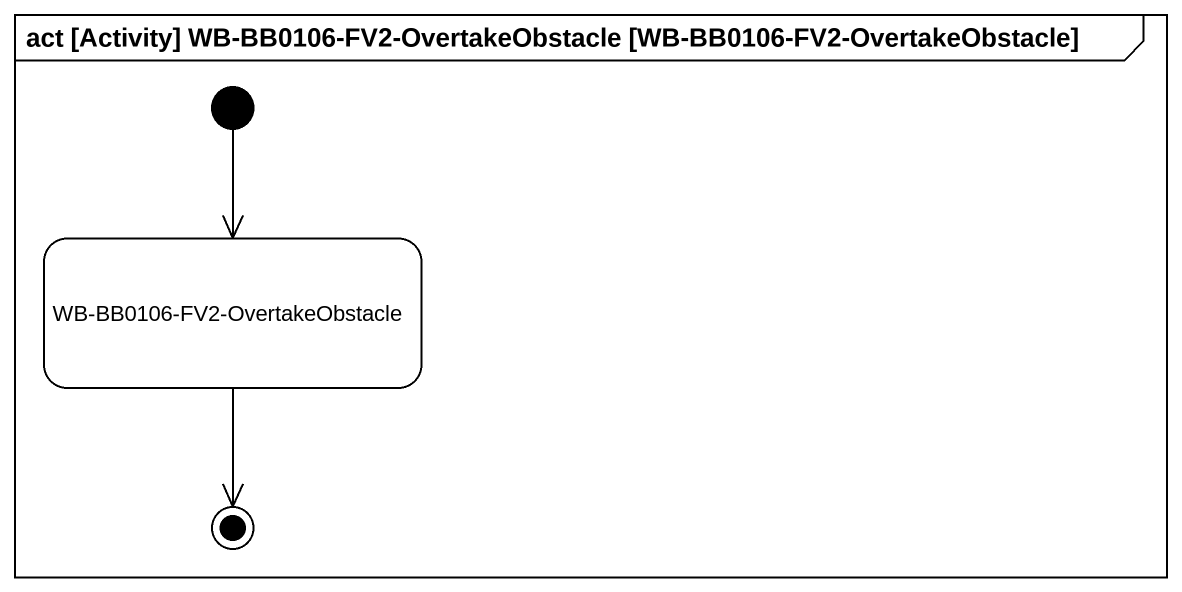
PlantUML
@startuml
mainframe act [Activity] WB-BB0106-FV2-OvertakeObstacle [WB-BB0106-FV2-OvertakeObstacle]
hide empty description
state "WB-BB0106-FV2-OvertakeObstacle" as WB_BB0106_FV2
[*] --> WB_BB0106_FV2
WB_BB0106_FV2 --> [*]
@enduml
